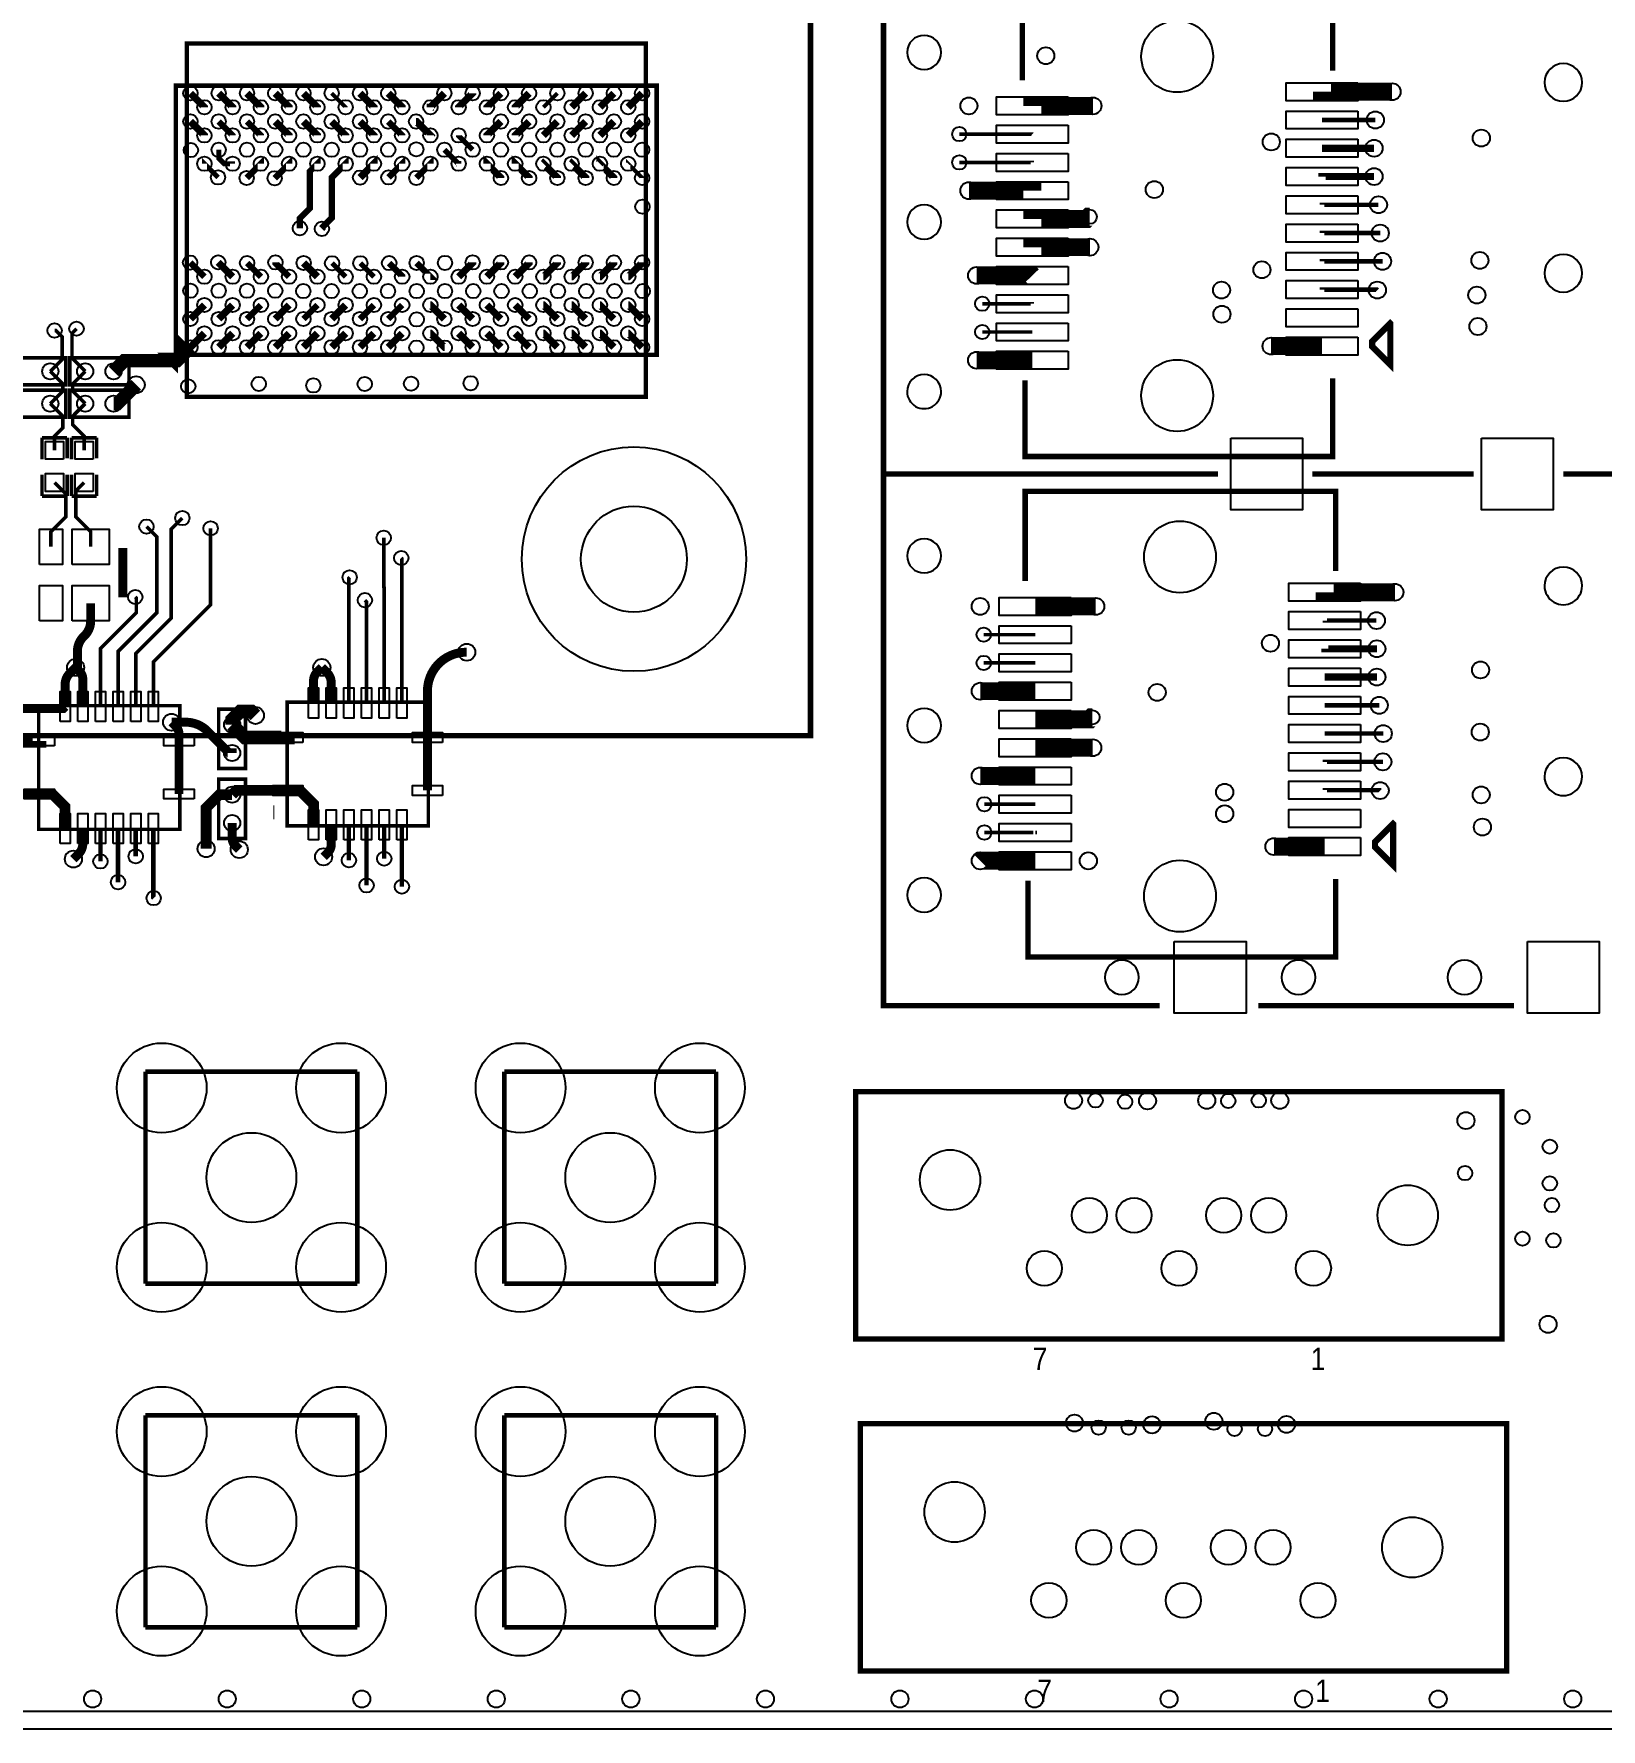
# Model space of a CAD drawing. Extents: x -17 to 168, y 0 to 127.
# Drawn here: x 93.23 to 137.61, y 0 to 47.98 of the extents above; entities that cross this region are included whole.
import ezdxf

# ---------------------------------------------------------------- set-up
doc = ezdxf.new("R2010")
doc.units = 0
doc.header["$MEASUREMENT"] = 0
doc.layers.get('0').update_dxf_attribs({"linetype": 'CONTINUOUS'})
for name, color, linetype in [('BG_OUTLINE', 130, 'CONTINUOUS'), ('ET_TOP', 123, 'CONTINUOUS'), ('PG_SILKSCREEN_TOP', 123, 'CONTINUOUS'), ('PIN_TOP', 4, 'CONTINUOUS'), ('RKI_ALL', 140, 'CONTINUOUS'), ('VC_TOP', 131, 'CONTINUOUS')]:
    doc.layers.add(name, color=color, linetype=linetype)

msp = doc.modelspace()

# ---------------------------------------------------------------- linework, layer by layer
at = {"linetype": 'Continuous'}
msp.add_circle((110.222005, 33.116495), 1.5, dxfattribs=at)
at = {"layer": 'BG_OUTLINE'}
for points in [[(118.921301, 47.458401, 1), (117.956051, 47.458351, 1)], [(137.072091, 46.608492, 1), (136.005341, 46.608492, 1)], [(118.921301, 42.658513, 1), (117.956051, 42.658563, 1)], [(137.072091, 41.208503, 1), (136.005341, 41.208401, 1)], [(118.921301, 37.858395, 1), (117.956051, 37.858497, 1)], [(118.921301, 33.208493, 1), (117.956051, 33.208443, 1)], [(137.072091, 32.358609, 1), (136.005341, 32.358559, 1)], [(118.921301, 28.408605, 1), (117.956051, 28.408655, 1)], [(137.072091, 26.958493, 1), (136.005341, 26.958595, 1)], [(118.921301, 23.608513, 1), (117.956051, 23.608563, 1)], [(124.521189, 21.278596, 1), (123.556039, 21.278596, 1)], [(129.521204, 21.278596, 1), (128.556004, 21.278596, 1)], [(134.221195, 21.278596, 1), (133.256045, 21.278596, 1)]]:
    msp.add_lwpolyline(points, format="xyb", close=True, dxfattribs=at)
msp.add_lwpolyline([(163.412932, 0), (0.948436, 0)], dxfattribs=at)
at = {"layer": 'ET_TOP'}
for points, const_width in [([(129.703805, 46.345399), (129.703805, 46.345297), (131.688307, 46.345297)], 0.508), ([(98.058707, 45.907681), (98.058707, 45.907706), (97.663787, 46.302905)], 0.2032), ([(98.858807, 45.907681), (98.858807, 45.907706), (98.463887, 46.302905)], 0.2032), ([(99.658703, 45.907681), (99.658703, 45.907706), (99.263708, 46.302905)], 0.2032), ([(100.458803, 45.907681), (100.458803, 45.907706), (100.063808, 46.302905)], 0.2032), ([(101.258599, 45.907681), (101.258599, 45.907706), (100.863705, 46.302905)], 0.2032), ([(102.058699, 45.907681), (102.058699, 45.907706), (101.663805, 46.302905)], 0.1143), ([(102.858799, 45.907681), (102.858799, 45.907706), (102.463905, 46.302905)], 0.2032), ([(103.658695, 45.907681), (103.658695, 45.907706), (103.2637, 46.302905)], 0.2032), ([(104.458694, 45.907681), (104.458694, 45.907706), (104.458795, 45.907706), (104.853994, 46.302905)], 0.2032), ([(105.258591, 45.907681), (105.258591, 45.907706), (105.653789, 46.302905), (105.653789, 46.303209)], 0.2032), ([(106.058691, 45.907681), (106.058691, 45.907706), (106.453889, 46.302905)], 0.2032), ([(106.858791, 45.907681), (106.858791, 45.907706), (107.253989, 46.302905)], 0.2032), ([(107.658586, 45.907681), (107.658611, 45.907706), (107.658687, 45.907706), (108.053911, 46.302905)], 0.1143), ([(108.458686, 45.907681), (108.458711, 45.907706), (108.458787, 45.907706), (108.854011, 46.302905)], 0.2032), ([(109.258583, 45.907681), (109.653807, 46.302905)], 0.2032), ([(110.058683, 45.907681), (110.453907, 46.302905)], 0.2032), ([(121.503897, 45.945577), (121.503897, 45.945603), (123.219693, 45.945603)], 0.508), ([(98.058707, 45.107784), (98.058707, 45.107911), (97.663787, 45.503109)], 0.2032), ([(98.858807, 45.107784), (98.858807, 45.107911), (98.463887, 45.503109)], 0.1778), ([(99.658703, 45.107784), (99.658703, 45.107911), (99.263708, 45.503109)], 0.1778), ([(100.458803, 45.107784), (100.458803, 45.107911), (100.063808, 45.503109)], 0.2032), ([(101.258599, 45.107784), (101.258599, 45.107911), (100.863705, 45.503109)], 0.2032), ([(102.058699, 45.107784), (102.058699, 45.107911), (101.663805, 45.503109)], 0.2032), ([(102.858799, 45.107784), (102.858799, 45.107911), (102.463905, 45.503109)], 0.2032), ([(103.658695, 45.107784), (103.658695, 45.107911), (103.2637, 45.503109)], 0.1778), ([(104.458694, 45.107784), (104.458694, 45.107809), (104.458795, 45.107911), (104.0638, 45.503109), (104.053894, 45.503109)], 0.2032), ([(106.058691, 45.107784), (106.058691, 45.107911), (106.453889, 45.503109)], 0.2032), ([(106.858791, 45.107784), (106.858791, 45.107911), (107.253989, 45.503109)], 0.2032), ([(107.658586, 45.107784), (108.053911, 45.503109)], 0.2032), ([(108.458686, 45.107784), (108.854011, 45.503109)], 0.2032), ([(109.258583, 45.107784), (109.258608, 45.107809), (109.258608, 45.107911), (109.653807, 45.503109)], 0.2032), ([(110.058683, 45.107784), (110.058708, 45.107809), (110.058708, 45.107911), (110.453907, 45.503109)], 0.2032), ([(129.703805, 45.545502), (131.215892, 45.545502)], 0.127), ([(105.258591, 45.107784), (105.258591, 45.098208), (105.653789, 44.703009)], 0.1524), ([(119.436591, 45.145503), (121.503872, 45.145503), (121.503897, 45.145477)], 0.1016), ([(98.858807, 44.307684), (98.858807, 44.307811), (98.619589, 44.307811), (98.463887, 44.463487), (98.463887, 44.703009)], 0.142189), ([(105.258591, 44.307684), (105.258591, 44.307811), (105.249193, 44.307811), (104.853994, 44.703009)], 0.1524), ([(129.703805, 44.745402), (131.179087, 44.745402)], 0.2032), ([(98.058707, 44.307684), (98.058707, 44.307811), (98.445295, 43.921197)], 0.142189), ([(99.658703, 44.307684), (99.658703, 44.307811), (99.255301, 43.904408)], 0.1778), ([(100.458803, 44.307684), (100.458803, 44.307811), (100.049101, 43.898109)], 0.1778), ([(100.7618, 42.482795), (100.7618, 42.762195), (101.0412, 43.041595), (101.0412, 44.090311), (101.258599, 44.307811), (101.258599, 44.307684)], 0.1778), ([(101.386411, 42.46499), (101.40061, 42.479189), (101.40061, 42.512005), (101.671095, 42.78249), (101.671095, 43.920207), (102.058699, 44.307811), (102.058699, 44.307684)], 0.1778), ([(102.858799, 44.307684), (102.858799, 44.307811), (102.468401, 43.917387)], 0.2032), ([(103.658695, 44.307684), (103.658695, 44.307811), (103.271295, 43.92041)], 0.1778), ([(104.458694, 44.307684), (104.458694, 44.307709), (104.058695, 43.90771)], 0.1778), ([(106.058691, 44.307684), (106.058691, 44.307811), (106.453889, 43.91279), (106.453889, 43.902909)], 0.2032), ([(106.858791, 44.307684), (106.858791, 44.307811), (107.253989, 43.91279), (107.253989, 43.902909)], 0.2032), ([(107.658586, 44.307684), (107.658611, 44.307709), (107.658687, 44.307811), (108.053911, 43.91279), (108.053911, 43.902909)], 0.2032), ([(108.458686, 44.307684), (108.458711, 44.307709), (108.458787, 44.307811), (108.854011, 43.91279), (108.854011, 43.902909)], 0.2032), ([(109.258583, 44.307684), (109.258608, 44.307709), (109.258608, 44.307811), (109.653807, 43.91279), (109.653807, 43.902909)], 0.2032), ([(110.058683, 44.307684), (110.058708, 44.307709), (110.058708, 44.307811), (110.453907, 43.91279), (110.453907, 43.902909)], 0.1143), ([(119.436591, 44.345403), (121.503897, 44.345403), (121.503897, 44.345377)], 0.1016), ([(119.706136, 43.545506), (121.503897, 43.545506), (121.503897, 43.545481)], 0.508), ([(129.703805, 43.945581), (129.703805, 43.945607), (131.179087, 43.945607)], 0.2032), ([(129.703805, 43.145481), (129.703805, 43.145507), (131.304995, 43.145507)], 0.127), ([(121.503897, 42.745381), (121.503897, 42.745406), (123.042197, 42.745406), (123.103107, 42.806391), (123.124493, 42.806391)], 0.508), ([(129.703805, 42.345381), (129.703805, 42.345407), (131.355795, 42.345407)], 0.127), ([(121.503897, 41.945585), (121.503897, 41.945611), (123.131301, 41.945611)], 0.508), ([(98.058707, 41.107893), (97.655405, 41.511499)], 0.1778), ([(98.858807, 41.107893), (98.449105, 41.517799)], 0.2032), ([(99.658703, 41.107893), (99.268001, 41.498495)], 0.1778), ([(100.458803, 41.107893), (100.070895, 41.495701), (100.070895, 41.513989)], 0.1778), ([(101.258599, 41.107893), (100.868201, 41.498495)], 0.2032), ([(102.058699, 41.107893), (101.674701, 41.492195)], 0.142189), ([(102.858799, 41.107893), (102.474801, 41.492195)], 0.142189), ([(103.658695, 41.107893), (103.658695, 41.126689), (103.290903, 41.494507)], 0.1778), ([(104.068397, 41.498291), (104.458795, 41.107893), (104.458694, 41.107893)], 0.1778), ([(105.258591, 41.107893), (105.653789, 41.503092), (105.653789, 41.512998)], 0.2032), ([(106.058691, 41.107893), (106.453889, 41.503092), (106.453889, 41.512998)], 0.2032), ([(106.858791, 41.107893), (107.253989, 41.503092), (107.253989, 41.512998)], 0.2032), ([(107.658586, 41.107893), (107.658687, 41.107893), (108.053911, 41.503092), (108.053911, 41.512998)], 0.2032), ([(108.458686, 41.107893), (108.458787, 41.107893), (108.854011, 41.503092), (108.854011, 41.512998)], 0.2032), ([(109.258583, 41.107893), (109.258608, 41.107893), (109.653807, 41.503092), (109.653807, 41.512998)], 0.2032), ([(110.058683, 41.107893), (110.058708, 41.107893), (110.453907, 41.503092), (110.453907, 41.512998)], 0.2032), ([(119.926354, 41.145511), (121.503872, 41.145511), (121.503897, 41.145485)], 0.508), ([(129.703805, 41.545485), (129.703805, 41.54551), (131.4196, 41.54551)], 0.127), ([(129.703805, 40.745385), (129.703805, 40.74541), (131.259809, 40.74541), (131.272001, 40.733193)], 0.127), ([(98.058707, 40.307793), (97.663787, 39.912798)], 0.2032), ([(98.858807, 40.307793), (98.463887, 39.912798)], 0.2032), ([(99.658703, 40.307793), (99.263708, 39.912798)], 0.1778), ([(100.458803, 40.307793), (100.063808, 39.912798)], 0.2032), ([(101.258599, 40.307793), (100.863705, 39.912798)], 0.1778), ([(102.058699, 40.307793), (101.663805, 39.912798)], 0.2032), ([(102.858799, 40.307793), (102.463905, 39.912798)], 0.1778), ([(103.658695, 40.307793), (103.2637, 39.912798)], 0.1778), ([(104.458694, 40.307793), (104.458795, 40.307793), (104.853994, 39.912798)], 0.2032), ([(105.258591, 40.307793), (105.653789, 39.912798)], 0.2032), ([(106.058691, 40.307793), (106.453889, 39.912798)], 0.2032), ([(106.858791, 40.307793), (107.253989, 39.912798)], 0.2032), ([(107.658586, 40.307793), (107.658687, 40.307793), (108.053911, 39.912798)], 0.2032), ([(108.458686, 40.307793), (108.458787, 40.307793), (108.854011, 39.912798)], 0.2032), ([(109.258583, 40.307793), (109.258608, 40.307793), (109.653807, 39.912798)], 0.2032), ([(110.058683, 40.307793), (110.058708, 40.307793), (110.453907, 39.912798)], 0.2032), ([(120.084799, 40.345411), (121.503897, 40.345411), (121.503897, 40.345385)], 0.1016), ([(93.8149, 39.587195), (93.853, 39.587195), (94.0308, 39.409395), (94.0308, 38.767309), (93.695012, 38.431495)], 0.1016), ([(94.684088, 38.431495), (94.3102, 38.805409), (94.3102, 39.510995), (94.4372, 39.637995)], 0.1016), ([(98.058707, 39.507897), (97.663787, 39.112698)], 0.2032), ([(98.858807, 39.507897), (98.463887, 39.112698)], 0.2032), ([(99.658703, 39.507897), (99.263708, 39.112698)], 0.2032), ([(100.458803, 39.507897), (100.063808, 39.112698)], 0.2032), ([(101.258599, 39.507897), (100.863705, 39.112698)], 0.2032), ([(102.058699, 39.507897), (101.663805, 39.112698)], 0.2032), ([(102.858799, 39.507897), (102.463905, 39.112698)], 0.2032), ([(103.658695, 39.507897), (103.2637, 39.112698)], 0.2032), ([(104.458694, 39.507897), (104.458795, 39.507897), (104.862097, 39.104595), (104.8639, 39.104595)], 0.2032), ([(105.258591, 39.507897), (105.653789, 39.112698)], 0.2032), ([(106.058691, 39.507897), (106.453889, 39.112698)], 0.2032), ([(106.858791, 39.507897), (107.253989, 39.112698)], 0.2032), ([(107.658586, 39.507897), (107.658687, 39.507897), (108.053911, 39.112698)], 0.2032), ([(108.458686, 39.507897), (108.458787, 39.507897), (108.854011, 39.112698)], 0.2032), ([(109.258583, 39.507897), (109.258608, 39.507897), (109.653807, 39.112698)], 0.2032), ([(110.058683, 39.507897), (110.058708, 39.507897), (110.453907, 39.112698)], 0.2032), ([(121.503897, 39.545489), (120.084799, 39.545489)], 0.1016), ([(129.703805, 39.145489), (128.262609, 39.145489)], 0.508), ([(95.485712, 38.431495), (95.790512, 38.736295), (97.287309, 38.736295), (97.663787, 39.112698)], 0.381), ([(121.503897, 38.74549), (119.926354, 38.74549)], 0.508), ([(93.695012, 37.517095), (94.049799, 37.871908), (94.049799, 38.076607), (93.695012, 38.431495)], 0.1016), ([(94.684088, 37.517095), (94.329199, 37.871908), (94.329199, 38.076607), (94.684088, 38.431495)], 0.1016), ([(95.485712, 37.517095), (95.5929, 37.517095), (96.1263, 38.050495)], 0.381), ([(93.695012, 37.517095), (94.049799, 37.162207), (94.049799, 36.833302), (93.8149, 36.598403), (93.8149, 36.196295)], 0.1016), ([(94.684088, 37.517095), (94.329199, 37.162207), (94.329199, 36.922202), (94.6531, 36.598403), (94.6531, 36.196295)], 0.1016), ([(93.8149, 35.281895), (94.136007, 34.960789), (94.136007, 34.316899), (93.7133, 33.894293), (93.7133, 33.465795)], 0.1016), ([(94.838291, 33.465795), (94.838291, 33.893989), (94.415407, 34.316899), (94.415407, 35.044101), (94.6531, 35.281895)], 0.1016), ([(96.4184, 34.037295), (96.7105, 33.745195), (96.7105, 31.599099), (95.614211, 30.502911), (95.614211, 28.942284)], 0.1016), ([(97.4344, 34.278595), (97.1169, 33.961095), (97.1169, 31.446495), (96.114387, 30.443907), (96.114387, 28.942284)], 0.1016), ([(98.2345, 33.986495), (98.2345, 31.827495), (96.614209, 30.207204), (96.614209, 28.942284)], 0.1016), ([(103.1367, 33.719795), (103.1367, 32.322795), (103.150187, 32.309308), (103.150187, 29.043884)], 0.1016), ([(103.650009, 29.043884), (103.650009, 33.130211), (103.632, 33.148295)], 0.1016), ([(102.150189, 29.043884), (102.150189, 32.580809), (102.1715, 32.602195)], 0.1016), ([(129.784094, 32.178015), (129.784094, 32.17799), (131.768596, 32.17799)], 0.508), ([(96.1009, 32.043395), (96.130389, 32.013906), (96.130389, 31.603188), (95.114389, 30.587188), (95.114389, 28.942284)], 0.1016), ([(102.650011, 29.043884), (102.650011, 31.907709), (102.6033, 31.954495)], 0.1016), ([(121.584187, 31.778194), (123.300007, 31.778194)], 0.508), ([(129.784094, 31.378119), (129.784094, 31.378093), (131.246601, 31.378093)], 0.127), ([(121.584187, 30.978094), (120.127801, 30.978094)], 0.1016), ([(129.784094, 30.578019), (129.784094, 30.577993), (131.259301, 30.577993)], 0.2032), ([(121.584187, 30.177994), (120.127801, 30.177994)], 0.1016), ([(129.784094, 29.778198), (131.259301, 29.778198)], 0.2032), ([(121.584187, 29.378097), (120.0277, 29.378097)], 0.508), ([(91.6813, 28.888207), (94.060289, 28.888207), (94.114391, 28.942309)], 0.254), ([(94.114391, 28.942284), (94.114391, 28.942309)], 0.254), ([(99.5045, 28.690595), (99.3902, 28.804895), (99.0727, 28.804895), (98.8441, 28.576295), (98.8441, 28.431007)], 0.381), ([(121.584187, 28.577997), (123.122411, 28.577997), (123.183396, 28.639008), (123.204707, 28.639008)], 0.508), ([(129.784094, 28.978098), (131.326103, 28.978098)], 0.127), ([(93.389196, 27.967483), (93.389196, 27.967407), (91.800401, 27.967407), (91.6813, 28.086609), (91.6813, 28.086583)], 0.381), ([(100.424996, 28.069083), (100.424996, 28.069007), (99.205999, 28.069007), (98.8441, 28.431007)], 0.381), ([(97.339404, 27.967483), (97.339404, 26.467308)], 0.254), ([(104.375204, 28.069083), (104.375204, 26.568908)], 0.254), ([(121.584187, 27.778202), (123.21159, 27.778202)], 0.508), ([(129.784094, 28.177998), (131.440403, 28.177998)], 0.127), ([(129.784094, 27.378101), (129.784094, 27.378203), (131.428007, 27.378203)], 0.127), ([(120.0277, 26.978102), (121.584187, 26.978102)], 0.508), ([(91.6813, 26.348207), (91.800401, 26.467308), (93.389196, 26.467308)], 0.3048), ([(93.389196, 26.467308), (93.752187, 26.467308), (94.114391, 26.105104), (94.114391, 25.492507)], 0.3048), ([(98.1075, 24.918695), (98.1075, 26.074395), (98.482912, 26.449807), (98.8441, 26.449807)], 0.3048), ([(100.424996, 26.568908), (98.963201, 26.568908), (98.8441, 26.449807)], 0.3048), ([(101.150191, 25.594107), (101.150191, 26.181304), (100.762587, 26.568908), (100.424996, 26.568908)], 0.3048), ([(129.784094, 26.578001), (129.784094, 26.578103), (131.340098, 26.578103), (131.35229, 26.565911)], 0.127), ([(121.584187, 26.178002), (120.144007, 26.178002)], 0.1016), ([(95.114389, 25.492507), (95.114389, 24.559006)], 0.127), ([(95.614211, 25.492507), (95.614211, 23.970209)], 0.127), ([(96.114387, 25.492507), (96.114387, 24.703507)], 0.127), ([(96.614209, 25.492507), (96.614209, 23.529011), (96.6216, 23.521695)], 0.127), ([(102.150189, 25.594107), (102.150189, 24.592509)], 0.127), ([(102.650011, 25.594107), (102.650011, 23.881309)], 0.127), ([(103.150187, 25.594107), (103.150187, 24.638508)], 0.127), ([(103.650009, 25.594107), (103.650009, 23.846511)], 0.127), ([(120.144007, 25.378207), (121.584212, 25.378207), (121.584212, 25.378105), (121.584187, 25.378105)], 0.1016), ([(129.784094, 24.978106), (128.342898, 24.978106)], 0.508), ([(121.584187, 24.578107), (120.030011, 24.578107), (120.0277, 24.575795)], 0.508)]:
    msp.add_lwpolyline(points, dxfattribs=dict(at, const_width=const_width))
at = {"layer": 'ET_TOP', "const_width": 0.254}
for points in [[(94.838291, 31.865595), (94.838291, 31.363844, -0.198954), (94.668391, 30.953761), (94.632475, 30.917845, 0.198939), (94.4626, 30.507762), (94.4626, 30.100295), (94.4118, 30.049495)], [(105.4862, 30.481295), (105.4735, 30.481295, 0.414214), (104.375204, 29.382999), (104.375204, 28.069083)], [(94.114391, 28.942309), (94.114391, 29.567073, -0.198879), (94.245125, 29.882795), (94.4118, 30.049495)], [(94.614213, 28.942284), (94.614213, 29.729252, 0.198884), (94.530951, 29.930293), (94.4118, 30.049495)], [(101.150191, 29.043884), (101.150191, 29.67548, -0.198885), (101.249201, 29.914545), (101.3841, 30.049495)], [(101.650013, 29.043884), (101.650013, 29.620845, 0.198875), (101.535027, 29.898543), (101.3841, 30.049495)], [(97.339404, 27.967483), (97.339404, 28.16733, 0.198909), (97.25246, 28.377236), (97.1296, 28.500095)], [(97.1296, 28.500095), (97.536, 28.500095, -0.19891), (98.143085, 28.248635), (98.762312, 27.629409), (98.8441, 27.629409), (98.8441, 27.629383)], [(94.614213, 25.492507), (94.614213, 25.055144, -0.198922), (94.499201, 24.777497), (94.3483, 24.626595)], [(98.8441, 25.648183), (98.8441, 25.214783, 0.198912), (98.927742, 25.012853), (99.0473, 24.893295)], [(101.650013, 25.594107), (101.650013, 25.031929, -0.19892), (101.560401, 24.815597), (101.4349, 24.690095)]]:
    msp.add_lwpolyline(points, format="xyb", dxfattribs=at)
at = {"layer": 'PG_SILKSCREEN_TOP'}
for points, const_width in [([(115.221995, 88.11641), (35.222205, 88.11641), (35.222205, 28.116505), (115.221995, 28.116505), (115.221995, 55.131995)], 0.1524), ([(125.112805, 20.478496), (117.288793, 20.478496), (117.288793, 79.078303), (120.159805, 79.078303)], 0.1524), ([(130.008605, 46.943289), (130.008605, 49.203889), (121.220205, 49.203889), (121.220205, 46.663889)], 0.1524), ([(97.759495, 38.923189), (97.276895, 39.405789), (97.276895, 39.278789), (97.607095, 38.948589), (97.505495, 38.948589), (97.302295, 39.151789), (97.251495, 39.100989), (97.251495, 38.897789), (97.403895, 38.897789), (97.403895, 38.923189), (97.276895, 39.050189)], 0.127), ([(130.008605, 38.231089), (130.008605, 36.021289), (121.296405, 36.021289), (121.296405, 38.180289)], 0.1524), ([(93.4593, 36.551895), (94.1705, 36.551895)], 0.1016), ([(93.4593, 35.942295), (93.4593, 36.551895)], 0.1016), ([(94.1705, 36.551895), (94.1705, 35.967695)], 0.1016), ([(94.2975, 36.551895), (95.0087, 36.551895)], 0.1016), ([(94.2975, 35.942295), (94.2975, 36.551895)], 0.1016), ([(95.0087, 36.551895), (95.0087, 35.967695)], 0.1016), ([(93.4593, 34.900895), (93.4593, 35.510495)], 0.1016), ([(94.1705, 34.900895), (94.1705, 35.510495)], 0.1016), ([(94.2975, 34.900895), (94.2975, 35.510495)], 0.1016), ([(95.0087, 34.900895), (95.0087, 35.510495)], 0.1016), ([(126.763805, 35.528504), (117.365805, 35.528504)], 0.1524), ([(134.002805, 35.528504), (129.430805, 35.528504)], 0.1524), ([(148.226805, 35.528504), (136.542805, 35.528504)], 0.1524), ([(130.088894, 32.775906), (130.088894, 35.036506), (121.300494, 35.036506), (121.300494, 32.496506)], 0.1524), ([(93.4593, 34.900895), (94.1705, 34.900895)], 0.1016), ([(94.2975, 34.900895), (95.0087, 34.900895)], 0.1016), ([(95.7453, 33.427695), (95.7453, 32.030695)], 0.254), ([(100.0125, 25.947395), (100.0379, 25.947395)], 0.399999), ([(130.088894, 24.063706), (130.088894, 21.853906), (121.376694, 21.853906), (121.376694, 24.012906)], 0.1524), ([(135.145805, 20.478496), (127.906805, 20.478496)], 0.1524), ([(96.390206, 18.609589), (102.390194, 18.609589)], 0.127), ([(96.390206, 12.609601), (96.390206, 18.609589)], 0.127), ([(102.390194, 18.609589), (102.390194, 12.609601)], 0.127), ([(106.550206, 18.609589), (112.550194, 18.609589)], 0.127), ([(106.550206, 12.609601), (106.550206, 18.609589)], 0.127), ([(112.550194, 18.609589), (112.550194, 12.609601)], 0.127), ([(102.390194, 12.609601), (96.390206, 12.609601)], 0.127), ([(112.550194, 12.609601), (106.550206, 12.609601)], 0.127), ([(96.390206, 8.881389), (102.390194, 8.881389)], 0.127), ([(96.390206, 2.881401), (96.390206, 8.881389)], 0.127), ([(102.390194, 8.881389), (102.390194, 2.881401)], 0.127), ([(106.550206, 8.881389), (112.550194, 8.881389)], 0.127), ([(106.550206, 2.881401), (106.550206, 8.881389)], 0.127), ([(112.550194, 8.881389), (112.550194, 2.881401)], 0.127), ([(102.390194, 2.881401), (96.390206, 2.881401)], 0.127), ([(112.550194, 2.881401), (106.550206, 2.881401)], 0.127)]:
    msp.add_lwpolyline(points, dxfattribs=dict(at, const_width=const_width))
for points, const_width in [([(97.558606, 47.707804), (97.558606, 37.707799), (110.558809, 37.707799), (110.558809, 47.707804)], 0.124993), ([(97.251495, 46.517789), (97.251495, 38.897789), (110.865895, 38.897789), (110.865895, 46.517789)], 0.127), ([(131.125697, 39.133501), (131.125697, 39.13251), (131.639793, 38.618389), (131.639793, 39.781505), (131.635805, 39.785493), (131.125697, 39.275512)], 0.1778), ([(97.251495, 38.897789), (96.870495, 38.897789), (97.251495, 38.516789)], 0.127), ([(94.1324, 38.050495), (92.456, 38.050495), (92.456, 38.812495), (94.1324, 38.812495)], 0.1016), ([(95.9231, 38.050495), (94.2467, 38.050495), (94.2467, 38.812495), (95.9231, 38.812495)], 0.1016), ([(92.456, 37.898095), (94.1324, 37.898095), (94.1324, 37.136095), (92.456, 37.136095)], 0.1016), ([(94.2467, 37.898095), (95.9231, 37.898095), (95.9231, 37.136095), (94.2467, 37.136095)], 0.1016), ([(97.364296, 25.46731), (93.364304, 25.46731), (93.364304, 28.967405), (97.364296, 28.967405)], 0.100101), ([(99.2251, 28.868395), (99.2251, 27.191995), (98.4631, 27.191995), (98.4631, 28.868395)], 0.1016), ([(104.400096, 25.56891), (100.400104, 25.56891), (100.400104, 29.069005), (104.400096, 29.069005)], 0.100101), ([(99.2251, 26.887195), (99.2251, 25.210795), (98.4631, 25.210795), (98.4631, 26.887195)], 0.1016), ([(131.206011, 24.966193), (131.206011, 24.965203), (131.720107, 24.451107), (131.720107, 25.614097), (131.715993, 25.618211), (131.206011, 25.108205)], 0.1778), ([(116.503704, 18.042611), (134.803896, 18.042611), (134.803896, 11.042599), (116.503704, 11.042599)], 0.1524), ([(116.630704, 8.644611), (134.930896, 8.644611), (134.930896, 1.644599), (116.630704, 1.644599)], 0.1524)]:
    msp.add_lwpolyline(points, close=True, dxfattribs=dict(at, const_width=const_width))
at = {"layer": 'PIN_TOP'}
for points in [[(130.719805, 46.599399), (130.719805, 46.091399), (128.687805, 46.091399), (128.687805, 46.599399)], [(122.519897, 46.199577), (122.519897, 45.691577), (120.487897, 45.691577), (120.487897, 46.199577)], [(130.719805, 45.799502), (130.719805, 45.291502), (128.687805, 45.291502), (128.687805, 45.799502)], [(122.519897, 45.399477), (122.519897, 44.891477), (120.487897, 44.891477), (120.487897, 45.399477)], [(130.719805, 44.999402), (130.719805, 44.491402), (128.687805, 44.491402), (128.687805, 44.999402)], [(122.519897, 44.599377), (122.519897, 44.091377), (120.487897, 44.091377), (120.487897, 44.599377)], [(130.719805, 44.199581), (130.719805, 43.691581), (128.687805, 43.691581), (128.687805, 44.199581)], [(122.519897, 43.799481), (122.519897, 43.291481), (120.487897, 43.291481), (120.487897, 43.799481)], [(130.719805, 43.399481), (130.719805, 42.891481), (128.687805, 42.891481), (128.687805, 43.399481)], [(122.519897, 42.999381), (122.519897, 42.491381), (120.487897, 42.491381), (120.487897, 42.999381)], [(130.719805, 42.599381), (130.719805, 42.091381), (128.687805, 42.091381), (128.687805, 42.599381)], [(122.519897, 42.199585), (122.519897, 41.691585), (120.487897, 41.691585), (120.487897, 42.199585)], [(130.719805, 41.799485), (130.719805, 41.291485), (128.687805, 41.291485), (128.687805, 41.799485)], [(122.519897, 41.399485), (122.519897, 40.891485), (120.487897, 40.891485), (120.487897, 41.399485)], [(130.719805, 40.999385), (130.719805, 40.491385), (128.687805, 40.491385), (128.687805, 40.999385)], [(122.519897, 40.599385), (122.519897, 40.091385), (120.487897, 40.091385), (120.487897, 40.599385)], [(130.719805, 40.199589), (130.719805, 39.691589), (128.687805, 39.691589), (128.687805, 40.199589)], [(122.519897, 39.799489), (122.519897, 39.291489), (120.487897, 39.291489), (120.487897, 39.799489)], [(130.719805, 39.399489), (130.719805, 38.891489), (128.687805, 38.891489), (128.687805, 39.399489)], [(122.519897, 38.99949), (122.519897, 38.49149), (120.487897, 38.49149), (120.487897, 38.99949)], [(127.122707, 36.544504), (129.154707, 36.544504), (129.154707, 34.512504), (127.122707, 34.512504)], [(134.222795, 36.544504), (136.254795, 36.544504), (136.254795, 34.512504), (134.222795, 34.512504)], [(94.0689, 35.942295), (93.5609, 35.942295), (93.5609, 36.450295), (94.0689, 36.450295)], [(94.9071, 35.942295), (94.3991, 35.942295), (94.3991, 36.450295), (94.9071, 36.450295)], [(94.0689, 35.027895), (93.5609, 35.027895), (93.5609, 35.535895), (94.0689, 35.535895)], [(94.9071, 35.027895), (94.3991, 35.027895), (94.3991, 35.535895), (94.9071, 35.535895)], [(93.388282, 32.965796), (93.388282, 33.965794), (94.038293, 33.965794), (94.038293, 32.965796)], [(94.313273, 32.965796), (94.313273, 33.965794), (95.363284, 33.965794), (95.363284, 32.965796)], [(93.388282, 31.365596), (93.388282, 32.365594), (94.038293, 32.365594), (94.038293, 31.365596)], [(94.313273, 31.365596), (94.313273, 32.365594), (95.363284, 32.365594), (95.363284, 31.365596)], [(130.800094, 32.432015), (130.800094, 31.924015), (128.768094, 31.924015), (128.768094, 32.432015)], [(122.600187, 32.032194), (122.600187, 31.524194), (120.568187, 31.524194), (120.568187, 32.032194)], [(122.600187, 31.232094), (122.600187, 30.724094), (120.568187, 30.724094), (120.568187, 31.232094)], [(130.800094, 31.632119), (130.800094, 31.124119), (128.768094, 31.124119), (128.768094, 31.632119)], [(130.800094, 30.832019), (130.800094, 30.324019), (128.768094, 30.324019), (128.768094, 30.832019)], [(122.600187, 30.431994), (122.600187, 29.923994), (120.568187, 29.923994), (120.568187, 30.431994)], [(130.800094, 30.032198), (130.800094, 29.524198), (128.768094, 29.524198), (128.768094, 30.032198)], [(93.974437, 28.517317), (93.974437, 29.367226), (94.254345, 29.367226), (94.254345, 28.517317)], [(94.474259, 28.517317), (94.474259, 29.367226), (94.754167, 29.367226), (94.754167, 28.517317)], [(94.974435, 28.517317), (94.974435, 29.367226), (95.254343, 29.367226), (95.254343, 28.517317)], [(95.474257, 28.517317), (95.474257, 29.367226), (95.754165, 29.367226), (95.754165, 28.517317)], [(95.974433, 28.517317), (95.974433, 29.367226), (96.254341, 29.367226), (96.254341, 28.517317)], [(96.474255, 28.517317), (96.474255, 29.367226), (96.754163, 29.367226), (96.754163, 28.517317)], [(101.010237, 28.618917), (101.010237, 29.468826), (101.290145, 29.468826), (101.290145, 28.618917)], [(101.510059, 28.618917), (101.510059, 29.468826), (101.789967, 29.468826), (101.789967, 28.618917)], [(102.010235, 28.618917), (102.010235, 29.468826), (102.290143, 29.468826), (102.290143, 28.618917)], [(102.510057, 28.618917), (102.510057, 29.468826), (102.789965, 29.468826), (102.789965, 28.618917)], [(103.010233, 28.618917), (103.010233, 29.468826), (103.290141, 29.468826), (103.290141, 28.618917)], [(103.510055, 28.618917), (103.510055, 29.468826), (103.789963, 29.468826), (103.789963, 28.618917)], [(122.600187, 29.632097), (122.600187, 29.124097), (120.568187, 29.124097), (120.568187, 29.632097)], [(122.600187, 28.831997), (122.600187, 28.323997), (120.568187, 28.323997), (120.568187, 28.831997)], [(130.800094, 29.232098), (130.800094, 28.724098), (128.768094, 28.724098), (128.768094, 29.232098)], [(130.800094, 28.431998), (130.800094, 27.923998), (128.768094, 27.923998), (128.768094, 28.431998)], [(93.814151, 27.827529), (92.964241, 27.827529), (92.964241, 28.107437), (93.814151, 28.107437)], [(97.764359, 27.827529), (96.914449, 27.827529), (96.914449, 28.107437), (97.764359, 28.107437)], [(100.849951, 27.929129), (100.000041, 27.929129), (100.000041, 28.209037), (100.849951, 28.209037)], [(104.800159, 27.929129), (103.950249, 27.929129), (103.950249, 28.209037), (104.800159, 28.209037)], [(122.600187, 28.032202), (122.600187, 27.524202), (120.568187, 27.524202), (120.568187, 28.032202)], [(130.800094, 27.632101), (130.800094, 27.124101), (128.768094, 27.124101), (128.768094, 27.632101)], [(122.600187, 27.232102), (122.600187, 26.724102), (120.568187, 26.724102), (120.568187, 27.232102)], [(93.814151, 26.327354), (92.964241, 26.327354), (92.964241, 26.607262), (93.814151, 26.607262)], [(97.764359, 26.327354), (96.914449, 26.327354), (96.914449, 26.607262), (97.764359, 26.607262)], [(100.849951, 26.428954), (100.000041, 26.428954), (100.000041, 26.708862), (100.849951, 26.708862)], [(104.800159, 26.428954), (103.950249, 26.428954), (103.950249, 26.708862), (104.800159, 26.708862)], [(122.600187, 26.432002), (122.600187, 25.924002), (120.568187, 25.924002), (120.568187, 26.432002)], [(130.800094, 26.832001), (130.800094, 26.324001), (128.768094, 26.324001), (128.768094, 26.832001)], [(93.974437, 25.067539), (93.974437, 25.917449), (94.254345, 25.917449), (94.254345, 25.067539)], [(94.474259, 25.067539), (94.474259, 25.917449), (94.754167, 25.917449), (94.754167, 25.067539)], [(94.974435, 25.067539), (94.974435, 25.917449), (95.254343, 25.917449), (95.254343, 25.067539)], [(95.474257, 25.067539), (95.474257, 25.917449), (95.754165, 25.917449), (95.754165, 25.067539)], [(95.974433, 25.067539), (95.974433, 25.917449), (96.254341, 25.917449), (96.254341, 25.067539)], [(96.474255, 25.067539), (96.474255, 25.917449), (96.754163, 25.917449), (96.754163, 25.067539)], [(101.010237, 25.169139), (101.010237, 26.019049), (101.290145, 26.019049), (101.290145, 25.169139)], [(101.510059, 25.169139), (101.510059, 26.019049), (101.789967, 26.019049), (101.789967, 25.169139)], [(102.010235, 25.169139), (102.010235, 26.019049), (102.290143, 26.019049), (102.290143, 25.169139)], [(102.510057, 25.169139), (102.510057, 26.019049), (102.789965, 26.019049), (102.789965, 25.169139)], [(103.010233, 25.169139), (103.010233, 26.019049), (103.290141, 26.019049), (103.290141, 25.169139)], [(103.510055, 25.169139), (103.510055, 26.019049), (103.789963, 26.019049), (103.789963, 25.169139)], [(130.800094, 26.032206), (130.800094, 25.524206), (128.768094, 25.524206), (128.768094, 26.032206)], [(122.600187, 25.632105), (122.600187, 25.124105), (120.568187, 25.124105), (120.568187, 25.632105)], [(130.800094, 25.232106), (130.800094, 24.724106), (128.768094, 24.724106), (128.768094, 25.232106)], [(122.600187, 24.832107), (122.600187, 24.324107), (120.568187, 24.324107), (120.568187, 24.832107)], [(125.522812, 22.294621), (127.554812, 22.294621), (127.554812, 20.262621), (125.522812, 20.262621)], [(135.522716, 22.294621), (137.554716, 22.294621), (137.554716, 20.262621), (135.522716, 20.262621)]]:
    msp.add_lwpolyline(points, close=True, dxfattribs=at)
for centre, radius in [((125.603711, 47.345397), 1.016), ((98.058707, 45.907681), 0.2032), ((98.858807, 45.907681), 0.2032), ((99.658703, 45.907681), 0.2032), ((100.458803, 45.907681), 0.2032), ((101.258599, 45.907681), 0.2032), ((102.058699, 45.907681), 0.2032), ((102.858799, 45.907681), 0.2032), ((103.658695, 45.907681), 0.2032), ((104.458694, 45.907681), 0.2032), ((105.258591, 45.907681), 0.2032), ((106.058691, 45.907681), 0.2032), ((106.858791, 45.907681), 0.2032), ((107.658586, 45.907681), 0.2032), ((108.458686, 45.907681), 0.2032), ((109.258583, 45.907681), 0.2032), ((110.058683, 45.907681), 0.2032), ((98.058707, 45.107784), 0.2032), ((98.858807, 45.107784), 0.2032), ((99.658703, 45.107784), 0.2032), ((100.458803, 45.107784), 0.2032), ((101.258599, 45.107784), 0.2032), ((102.058699, 45.107784), 0.2032), ((102.858799, 45.107784), 0.2032), ((103.658695, 45.107784), 0.2032), ((104.458694, 45.107784), 0.2032), ((105.258591, 45.107784), 0.2032), ((106.058691, 45.107784), 0.2032), ((106.858791, 45.107784), 0.2032), ((107.658586, 45.107784), 0.2032), ((108.458686, 45.107784), 0.2032), ((109.258583, 45.107784), 0.2032), ((110.058683, 45.107784), 0.2032), ((98.058707, 44.307684), 0.2032), ((98.858807, 44.307684), 0.2032), ((99.658703, 44.307684), 0.2032), ((100.458803, 44.307684), 0.2032), ((101.258599, 44.307684), 0.2032), ((102.058699, 44.307684), 0.2032), ((102.858799, 44.307684), 0.2032), ((103.658695, 44.307684), 0.2032), ((104.458694, 44.307684), 0.2032), ((105.258591, 44.307684), 0.2032), ((106.058691, 44.307684), 0.2032), ((106.858791, 44.307684), 0.2032), ((107.658586, 44.307684), 0.2032), ((108.458686, 44.307684), 0.2032), ((109.258583, 44.307684), 0.2032), ((110.058683, 44.307684), 0.2032), ((98.058707, 41.107893), 0.2032), ((98.858807, 41.107893), 0.2032), ((99.658703, 41.107893), 0.2032), ((100.458803, 41.107893), 0.2032), ((101.258599, 41.107893), 0.2032), ((102.058699, 41.107893), 0.2032), ((102.858799, 41.107893), 0.2032), ((103.658695, 41.107893), 0.2032), ((104.458694, 41.107893), 0.2032), ((105.258591, 41.107893), 0.2032), ((106.058691, 41.107893), 0.2032), ((106.858791, 41.107893), 0.2032), ((107.658586, 41.107893), 0.2032), ((108.458686, 41.107893), 0.2032), ((109.258583, 41.107893), 0.2032), ((110.058683, 41.107893), 0.2032), ((98.058707, 40.307793), 0.2032), ((98.858807, 40.307793), 0.2032), ((99.658703, 40.307793), 0.2032), ((100.458803, 40.307793), 0.2032), ((101.258599, 40.307793), 0.2032), ((102.058699, 40.307793), 0.2032), ((102.858799, 40.307793), 0.2032), ((103.658695, 40.307793), 0.2032), ((104.458694, 40.307793), 0.2032), ((105.258591, 40.307793), 0.2032), ((106.058691, 40.307793), 0.2032), ((106.858791, 40.307793), 0.2032), ((107.658586, 40.307793), 0.2032), ((108.458686, 40.307793), 0.2032), ((109.258583, 40.307793), 0.2032), ((110.058683, 40.307793), 0.2032), ((98.058707, 39.507897), 0.2032), ((98.858807, 39.507897), 0.2032), ((99.658703, 39.507897), 0.2032), ((100.458803, 39.507897), 0.2032), ((101.258599, 39.507897), 0.2032), ((102.058699, 39.507897), 0.2032), ((102.858799, 39.507897), 0.2032), ((103.658695, 39.507897), 0.2032), ((104.458694, 39.507897), 0.2032), ((105.258591, 39.507897), 0.2032), ((106.058691, 39.507897), 0.2032), ((106.858791, 39.507897), 0.2032), ((107.658586, 39.507897), 0.2032), ((108.458686, 39.507897), 0.2032), ((109.258583, 39.507897), 0.2032), ((110.058683, 39.507897), 0.2032), ((93.695012, 38.431495), 0.2286), ((94.684088, 38.431495), 0.2286), ((95.485712, 38.431495), 0.2286), ((125.603711, 37.745492), 1.016), ((93.695012, 37.517095), 0.2286), ((94.684088, 37.517095), 0.2286), ((95.485712, 37.517095), 0.2286), ((110.222005, 33.116495), 3.175), ((125.684001, 33.178013), 1.016), ((98.8441, 28.431007), 0.2286), ((98.8441, 27.629383), 0.2286), ((98.8441, 26.449807), 0.2286), ((98.8441, 25.648183), 0.2286), ((125.684001, 23.578109), 1.016), ((96.8502, 18.149595), 1.27), ((101.9302, 18.149595), 1.27), ((107.0102, 18.149595), 1.27), ((112.0902, 18.149595), 1.27), ((99.3902, 15.609595), 1.27), ((109.5502, 15.609595), 1.27), ((119.173803, 15.542692), 0.853948), ((132.133797, 14.542694), 0.853948), ((123.1138, 14.542694), 0.496951), ((124.3838, 14.542694), 0.496951), ((126.9238, 14.542694), 0.496951), ((128.1938, 14.542694), 0.496951), ((96.8502, 13.069595), 1.27), ((101.9302, 13.069595), 1.27), ((107.0102, 13.069595), 1.27), ((112.0902, 13.069595), 1.27), ((121.8438, 13.042595), 0.496951), ((125.6538, 13.042595), 0.496951), ((129.4638, 13.042595), 0.496951), ((96.8502, 8.421395), 1.27), ((101.9302, 8.421395), 1.27), ((107.0102, 8.421395), 1.27), ((112.0902, 8.421395), 1.27), ((99.3902, 5.881395), 1.27), ((109.5502, 5.881395), 1.27), ((119.300803, 6.144692), 0.853948), ((132.260797, 5.144694), 0.853948), ((123.2408, 5.144694), 0.496951), ((124.5108, 5.144694), 0.496951), ((127.0508, 5.144694), 0.496951), ((128.3208, 5.144694), 0.496951), ((96.8502, 3.341395), 1.27), ((101.9302, 3.341395), 1.27), ((107.0102, 3.341395), 1.27), ((112.0902, 3.341395), 1.27), ((121.9708, 3.644595), 0.496951), ((125.7808, 3.644595), 0.496951), ((129.5908, 3.644595), 0.496951)]:
    msp.add_circle(centre, radius, dxfattribs=at)
at = {"layer": 'RKI_ALL'}
msp.add_lwpolyline([(1.538478, 0.508), (163.357001, 0.508, 0.409108), (164.491695, 1.662684), (164.491695, 113.370131, 0.402936), (163.32581, 114.491795), (2.225802, 114.491795, 0.392301), (0.508, 112.639348), (0.508, 1.476756, 0.396248)], format="xyb", close=True, dxfattribs=at)
at = {"layer": 'VC_TOP'}
for centre, radius in [((121.883907, 47.364091), 0.2413), ((131.688307, 46.345297), 0.2413), ((97.663787, 46.302905), 0.2032), ((98.463887, 46.302905), 0.2032), ((99.263708, 46.302905), 0.2032), ((100.063808, 46.302905), 0.2032), ((100.863705, 46.302905), 0.2032), ((101.663805, 46.302905), 0.2032), ((102.463905, 46.302905), 0.2032), ((103.2637, 46.302905), 0.2032), ((104.853994, 46.302905), 0.2032), ((105.653789, 46.303209), 0.2032), ((106.453889, 46.302905), 0.2032), ((107.253989, 46.302905), 0.2032), ((108.053911, 46.302905), 0.2032), ((108.854011, 46.302905), 0.2032), ((109.653807, 46.302905), 0.2032), ((110.453907, 46.302905), 0.2032), ((119.706136, 45.945577), 0.2413), ((123.219693, 45.945603), 0.2413), ((97.663787, 45.503109), 0.2032), ((98.463887, 45.503109), 0.2032), ((99.263708, 45.503109), 0.2032), ((100.063808, 45.503109), 0.2032), ((100.863705, 45.503109), 0.2032), ((101.663805, 45.503109), 0.2032), ((102.463905, 45.503109), 0.2032), ((103.2637, 45.503109), 0.2032), ((104.053894, 45.503109), 0.2032), ((106.453889, 45.503109), 0.2032), ((107.253989, 45.503109), 0.2032), ((108.053911, 45.503109), 0.2032), ((108.854011, 45.503109), 0.2032), ((109.653807, 45.503109), 0.2032), ((110.453907, 45.503109), 0.2032), ((131.215892, 45.545502), 0.2413), ((119.436591, 45.145503), 0.2032), ((128.27, 44.92371), 0.2413), ((134.216902, 45.034708), 0.2413), ((97.6757, 44.692595), 0.2032), ((98.463887, 44.703009), 0.2032), ((99.263708, 44.703009), 0.2032), ((100.063808, 44.703009), 0.2032), ((100.863705, 44.703009), 0.2032), ((101.663805, 44.703009), 0.2032), ((102.463905, 44.703009), 0.2032), ((103.2637, 44.703009), 0.2032), ((104.058695, 44.714389), 0.2032), ((104.853994, 44.703009), 0.2032), ((105.653789, 44.703009), 0.2032), ((106.453889, 44.703009), 0.2032), ((107.253811, 44.703009), 0.2032), ((108.053911, 44.703009), 0.2032), ((108.853707, 44.703009), 0.2032), ((109.653807, 44.703009), 0.2032), ((110.453907, 44.703009), 0.2032), ((131.179087, 44.745402), 0.2413), ((119.436591, 44.345403), 0.2032), ((131.179087, 43.945607), 0.2413), ((98.445295, 43.921197), 0.2032), ((99.255301, 43.904408), 0.2032), ((100.049101, 43.898109), 0.2032), ((102.468401, 43.917387), 0.2032), ((103.271295, 43.92041), 0.2032), ((104.058695, 43.90771), 0.2032), ((106.453889, 43.902909), 0.2032), ((107.253989, 43.902909), 0.2032), ((108.053911, 43.902909), 0.2032), ((108.854011, 43.902909), 0.2032), ((109.653807, 43.902909), 0.2032), ((110.453907, 43.902909), 0.2032), ((119.706136, 43.545506), 0.2413), ((124.957307, 43.575503), 0.2413), ((110.462289, 43.091608), 0.2032), ((131.304995, 43.145507), 0.2413), ((123.124493, 42.806391), 0.2032), ((100.7618, 42.482795), 0.2032), ((101.386411, 42.46499), 0.2032), ((131.355795, 42.345407), 0.2413), ((123.131301, 41.945611), 0.2413), ((131.4196, 41.54551), 0.2413), ((134.1755, 41.57091), 0.2413), ((97.655405, 41.511499), 0.2032), ((98.449105, 41.517799), 0.2032), ((99.268001, 41.498495), 0.2032), ((100.070895, 41.513989), 0.2032), ((100.868201, 41.498495), 0.2032), ((101.674701, 41.492195), 0.2032), ((102.474801, 41.492195), 0.2032), ((103.290903, 41.494507), 0.2032), ((104.068397, 41.498291), 0.2032), ((104.871495, 41.501289), 0.2032), ((105.653789, 41.512998), 0.2032), ((106.453889, 41.512998), 0.2032), ((107.253989, 41.512998), 0.2032), ((108.053911, 41.512998), 0.2032), ((108.854011, 41.512998), 0.2032), ((109.653807, 41.512998), 0.2032), ((110.453907, 41.512998), 0.2032), ((119.926354, 41.145511), 0.2413), ((128.005307, 41.306191), 0.2413), ((97.663787, 40.712898), 0.2032), ((98.463887, 40.712898), 0.2032), ((99.263708, 40.712898), 0.2032), ((100.063808, 40.712898), 0.2032), ((100.858295, 40.701189), 0.2032), ((101.658191, 40.701189), 0.2032), ((102.458291, 40.701189), 0.2032), ((103.258112, 40.701189), 0.2032), ((104.071395, 40.701189), 0.2032), ((104.871495, 40.701189), 0.2032), ((105.671595, 40.701189), 0.2032), ((106.471491, 40.701189), 0.2032), ((107.271591, 40.701189), 0.2032), ((108.071412, 40.701189), 0.2032), ((108.871512, 40.701189), 0.2032), ((109.671409, 40.701189), 0.2032), ((110.471509, 40.701189), 0.2032), ((126.8603, 40.73271), 0.2413), ((131.272001, 40.733193), 0.2413), ((134.089902, 40.589708), 0.2413), ((120.084799, 40.345411), 0.2032), ((94.4372, 39.637995), 0.2032), ((97.663787, 39.912798), 0.2032), ((98.463887, 39.912798), 0.2032), ((99.263708, 39.912798), 0.2032), ((100.063808, 39.912798), 0.2032), ((100.863705, 39.912798), 0.2032), ((101.663805, 39.912798), 0.2032), ((102.463905, 39.912798), 0.2032), ((103.2637, 39.912798), 0.2032), ((104.071395, 39.901089), 0.2032), ((104.853994, 39.912798), 0.2032), ((105.653789, 39.912798), 0.2032), ((106.453889, 39.912798), 0.2032), ((107.253989, 39.912798), 0.2032), ((108.053911, 39.912798), 0.2032), ((108.854011, 39.912798), 0.2032), ((109.653807, 39.912798), 0.2032), ((110.453907, 39.912798), 0.2032), ((126.873, 40.04691), 0.2413), ((134.121398, 39.700708), 0.2413), ((93.8149, 39.587195), 0.2032), ((120.084799, 39.545489), 0.2032), ((128.262609, 39.145489), 0.2413), ((97.663787, 39.112698), 0.2032), ((98.463887, 39.112698), 0.2032), ((99.263708, 39.112698), 0.2032), ((100.063808, 39.112698), 0.2032), ((100.863705, 39.112698), 0.2032), ((101.663805, 39.112698), 0.2032), ((102.463905, 39.112698), 0.2032), ((103.2637, 39.112698), 0.2032), ((104.0638, 39.104595), 0.2032), ((104.8639, 39.104595), 0.2032), ((105.653789, 39.112698), 0.2032), ((106.453889, 39.112698), 0.2032), ((107.253989, 39.112698), 0.2032), ((108.053911, 39.112698), 0.2032), ((108.854011, 39.112698), 0.2032), ((109.653807, 39.112698), 0.2032), ((110.453907, 39.112698), 0.2032), ((119.926354, 38.74549), 0.2413), ((96.1263, 38.050495), 0.2413), ((97.599805, 38.006299), 0.2032), ((99.599801, 38.076099), 0.2032), ((101.1428, 38.031699), 0.2032), ((102.599998, 38.073101), 0.2032), ((103.9114, 38.082499), 0.2032), ((105.599992, 38.094691), 0.2032), ((96.4184, 34.037295), 0.2032), ((97.4344, 34.278595), 0.2032), ((98.2345, 33.986495), 0.2032), ((103.1367, 33.719795), 0.2032), ((103.632, 33.148295), 0.2032), ((102.1715, 32.602195), 0.2032), ((96.1009, 32.043395), 0.2032), ((102.6033, 31.954495), 0.2032), ((131.768596, 32.17799), 0.2413), ((120.0277, 31.778194), 0.2413), ((123.300007, 31.778194), 0.2413), ((131.246601, 31.378093), 0.2413), ((105.4862, 30.481295), 0.2413), ((120.127801, 30.978094), 0.2032), ((128.2446, 30.735295), 0.2413), ((131.259301, 30.577993), 0.2413), ((94.4118, 30.049495), 0.2413), ((101.3841, 30.049495), 0.2413), ((120.127801, 30.177994), 0.2032), ((131.259301, 29.778198), 0.2413), ((134.195795, 29.978401), 0.2413), ((120.0277, 29.378097), 0.2413), ((125.037596, 29.344391), 0.2413), ((99.5045, 28.690595), 0.2413), ((123.204707, 28.639008), 0.2032), ((131.326103, 28.978098), 0.2413), ((97.1296, 28.500095), 0.2413), ((131.440403, 28.177998), 0.2413), ((134.1882, 28.220695), 0.2413), ((123.21159, 27.778202), 0.2413), ((131.428007, 27.378203), 0.2413), ((120.0277, 26.978102), 0.2413), ((126.9492, 26.518895), 0.2413), ((131.35229, 26.565911), 0.2413), ((134.2136, 26.442695), 0.2413), ((120.144007, 26.178002), 0.2032), ((126.9492, 25.909295), 0.2413), ((120.144007, 25.378207), 0.2032), ((134.246595, 25.533401), 0.2413), ((98.1075, 24.918695), 0.2413), ((99.0473, 24.893295), 0.2413), ((128.342898, 24.978106), 0.2413), ((94.3483, 24.626595), 0.2413), ((95.114389, 24.559006), 0.2032), ((96.114387, 24.703507), 0.2032), ((101.4349, 24.690095), 0.2413), ((102.150189, 24.592509), 0.2032), ((103.150187, 24.638508), 0.2032), ((120.0277, 24.575795), 0.2413), ((123.0884, 24.575795), 0.2413), ((95.614211, 23.970209), 0.2032), ((102.650011, 23.881309), 0.2032), ((103.650009, 23.846511), 0.2032), ((96.6216, 23.521695), 0.2032), ((122.6693, 17.793995), 0.2413), ((123.2916, 17.793995), 0.2032), ((124.1298, 17.755895), 0.2032), ((124.7648, 17.781295), 0.2413), ((126.4412, 17.793995), 0.2413), ((127.0508, 17.781295), 0.2032), ((127.9144, 17.793995), 0.2032), ((128.5113, 17.793995), 0.2413), ((133.7818, 17.222495), 0.2413), ((135.382, 17.324095), 0.2032), ((136.1567, 16.485895), 0.2032), ((133.7564, 15.736595), 0.2032), ((136.1567, 15.444495), 0.2032), ((136.215907, 14.830603), 0.2032), ((135.382, 13.882395), 0.2032), ((136.2583, 13.831595), 0.2032), ((136.1059, 11.456695), 0.2413), ((122.6947, 8.662695), 0.2413), ((123.3805, 8.535695), 0.2032), ((124.2314, 8.535695), 0.2032), ((124.8918, 8.611895), 0.2413), ((126.6444, 8.713495), 0.2413), ((127.2286, 8.497595), 0.2032), ((128.0922, 8.497595), 0.2032), ((128.7018, 8.624595), 0.2413), ((94.8944, 0.852195), 0.2413), ((98.7044, 0.852195), 0.2413), ((102.5144, 0.852195), 0.2413), ((106.3244, 0.852195), 0.2413), ((110.1344, 0.852195), 0.2413), ((113.9444, 0.852195), 0.2413), ((117.7544, 0.852195), 0.2413), ((121.5644, 0.852195), 0.2413), ((125.3744, 0.852195), 0.2413), ((129.1844, 0.852195), 0.2413), ((132.9944, 0.852195), 0.2413), ((136.8044, 0.852195), 0.2413)]:
    msp.add_circle(centre, radius, dxfattribs=at)

# ---------------------------------------------------------------- texts
at = {"layer": 'PG_SILKSCREEN_TOP', "width": 0.8784}
for s, p in [('7', (121.5136, 10.16381)), ('1', (129.3876, 10.16381)), ('7', (121.6406, 0.76581)), ('1', (129.5146, 0.76581))]:
    msp.add_text(s, height=0.635, dxfattribs=at).set_placement(p)

doc.saveas('drawing.dxf')
